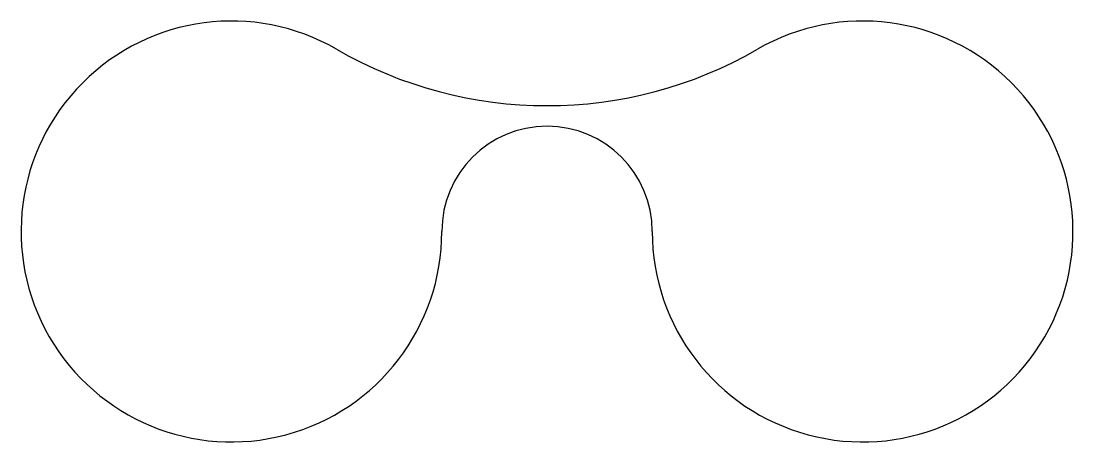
# Model space of a CAD drawing. Header units: millimetres. Extents: x 567 to 687, y 416 to 464.
import ezdxf

# ---------------------------------------------------------------- set-up
doc = ezdxf.new("R2010")
doc.units = ezdxf.units.MM

msp = doc.modelspace()

# ---------------------------------------------------------------- linework, layer by layer
for centre, radius, start, end in [((590.77, 440.08), 24, 60, 0), ((662.77, 440.08), 24, 180, 120), ((626.77, 502.43), 48, 240, 300), ((626.77, 440.08), 12, 0, 180)]:
    msp.add_arc(centre, radius, start, end)

doc.saveas('drawing.dxf')
